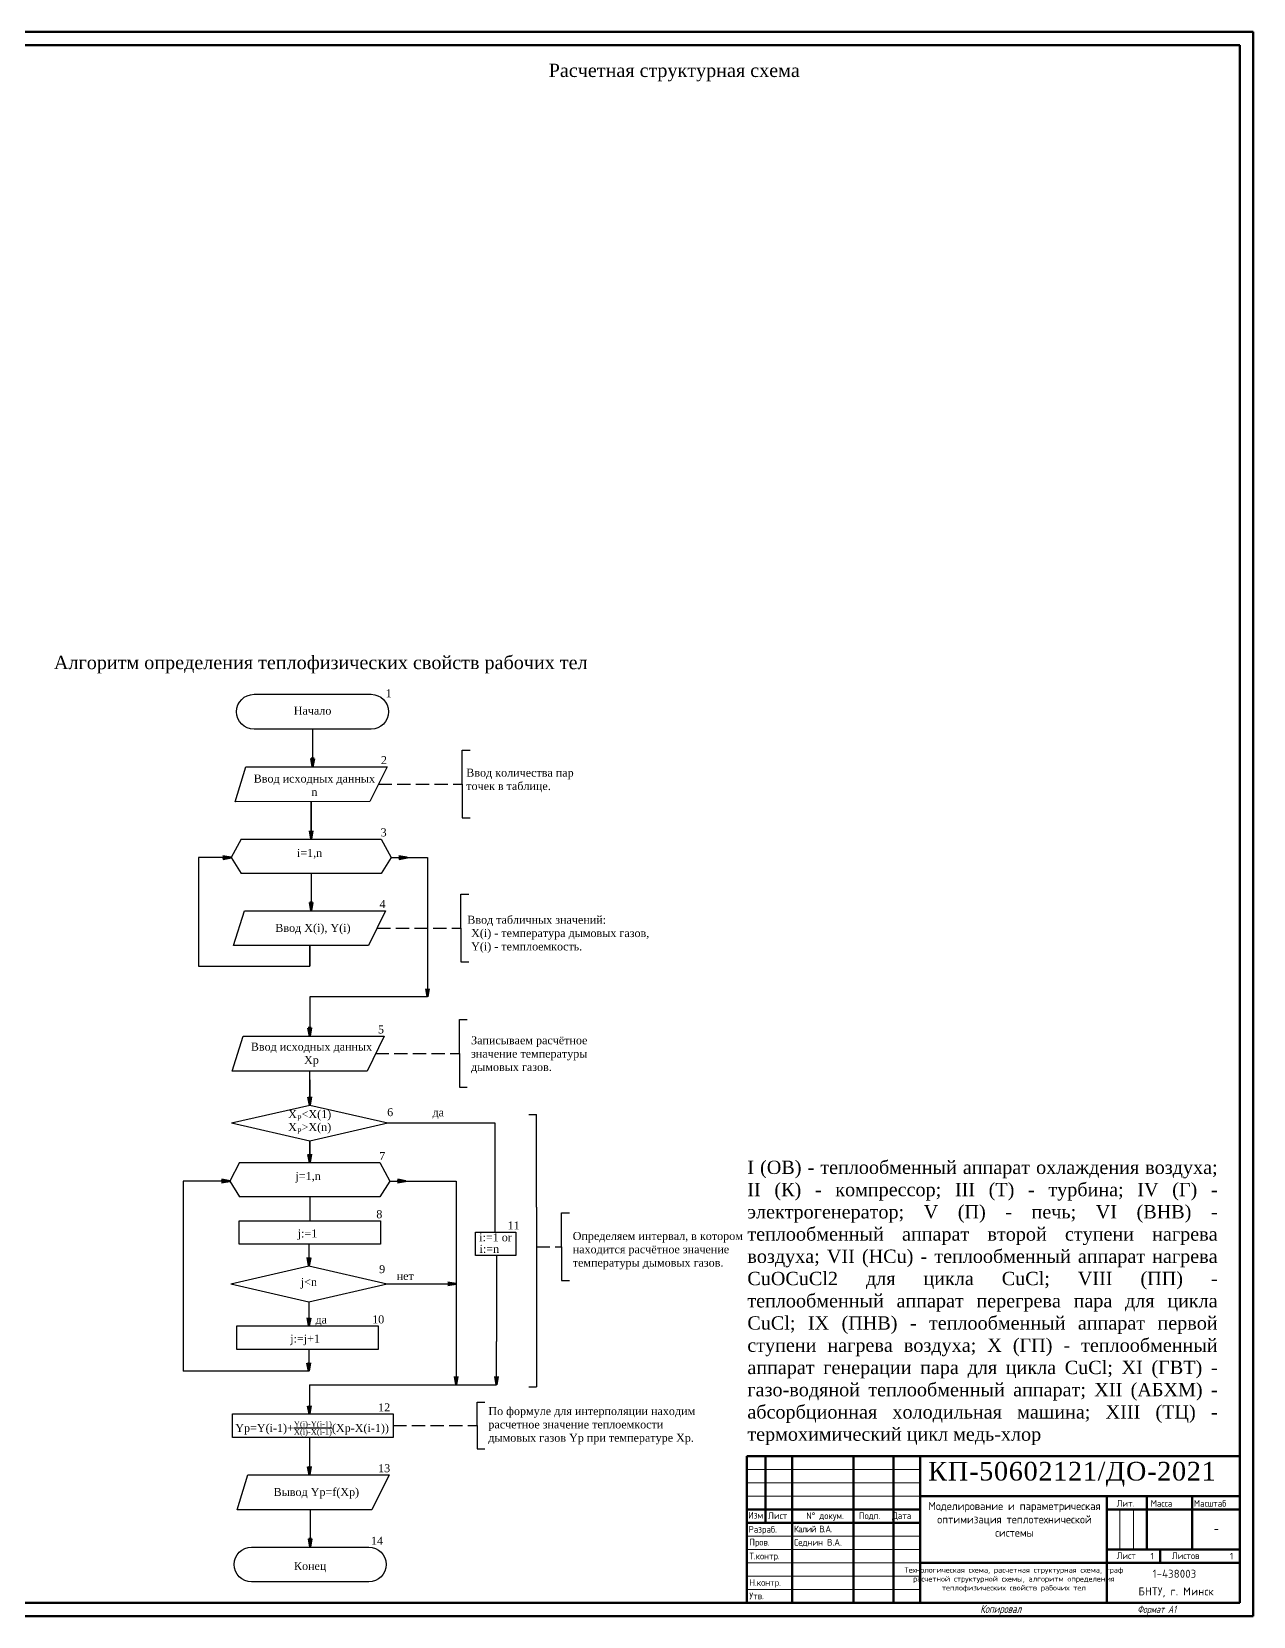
# Model space of a CAD drawing. Extents: x 1596 to 4332, y -1814 to 594.
# Drawn here: x 2606 to 3064, y -1303 to -709 of the extents above; entities that cross this region are included whole.
import ezdxf

# ---------------------------------------------------------------- set-up
doc = ezdxf.new("R2010")
doc.units = 0
doc.header["$MEASUREMENT"] = 0
doc.linetypes.add('DASHED', pattern=[7, 5, -2, 0])
for name, color, linetype, lineweight in [('block', 7, 'Continuous', 50), ('линии', 7, 'Continuous', 30), ('Основная', 7, 'Continuous', 50), ('основной', 7, 'Continuous', 50), ('Позиции', 7, 'Continuous', 25), ('тонкая', 7, 'Continuous', 15)]:
    doc.layers.add(name, color=color, linetype=linetype, lineweight=lineweight)
doc.layers.add('текст', color=250, linetype='Continuous')
doc.styles.add('ГОСТ 2.304', font='isocpeur.ttf', dxfattribs={"height": 5})
doc.styles.add('МОЙСКИЙ', font='timesi.ttf')
doc.styles.add('Размер', font='GOST_Common.ttf')
doc.styles.add('стиль1', font='romans.shx', dxfattribs={"width": 0.75, "oblique": 15, "height": 3.5})

msp = doc.modelspace()

# ---------------------------------------------------------------- hatches: boundary and pattern name
at = {"layer": 'block'}
h = msp.add_hatch(color=7, dxfattribs=at)
h.dxf.hatch_style = 1
h.paths.add_polyline_path([(2710.55, -981.83), (2711.09, -981.83), (2711.64, -981.83), (2711.09, -984.93)])
h = msp.add_hatch(color=7, dxfattribs=at)
h.dxf.hatch_style = 1
h.paths.add_polyline_path([(2710, -1008.9), (2710.55, -1008.9), (2711.1, -1008.9), (2710.55, -1012)])
h = msp.add_hatch(color=7, dxfattribs=at)
h.dxf.hatch_style = 1
h.paths.add_polyline_path([(2710, -1008.9), (2710.55, -1008.9), (2711.1, -1008.9), (2710.55, -1012)])
h = msp.add_hatch(color=7, dxfattribs=at)
h.dxf.hatch_style = 1
h.paths.add_polyline_path([(2677.44, -1018.42), (2677.44, -1018.97), (2677.44, -1019.51), (2680.54, -1018.97)])
h = msp.add_hatch(color=7, dxfattribs=at)
h.dxf.hatch_style = 1
h.paths.add_polyline_path([(2743.44, -1018.42), (2743.44, -1018.97), (2743.44, -1019.51), (2746.55, -1018.97)])
h = msp.add_hatch(color=7, dxfattribs=at)
h.dxf.hatch_style = 1
h.paths.add_polyline_path([(2710, -1035.79), (2710.55, -1035.79), (2711.1, -1035.79), (2710.55, -1038.89)])
h = msp.add_hatch(color=7, dxfattribs=at)
h.dxf.hatch_style = 1
h.paths.add_polyline_path([(2753.63, -1068.11), (2754.18, -1068.11), (2754.73, -1068.11), (2754.18, -1071.22)])
h = msp.add_hatch(color=7, dxfattribs=at)
h.dxf.hatch_style = 1
h.paths.add_polyline_path([(2753.63, -1068.11), (2754.18, -1068.11), (2754.73, -1068.11), (2754.18, -1071.22)])
h = msp.add_hatch(color=7, dxfattribs=at)
h.dxf.hatch_style = 1
h.paths.add_polyline_path([(2709.46, -1082.8), (2710.01, -1082.8), (2710.56, -1082.8), (2710.01, -1085.9)])
h = msp.add_hatch(color=7, dxfattribs=at)
h.dxf.hatch_style = 1
h.paths.add_polyline_path([(2709.46, -1108.63), (2710.01, -1108.63), (2710.56, -1108.63), (2710.01, -1111.73)])
h = msp.add_hatch(color=7, dxfattribs=at)
h.dxf.hatch_style = 1
h.paths.add_polyline_path([(2709.46, -1130.16), (2710.01, -1130.16), (2710.56, -1130.16), (2710.01, -1133.26)])
h = msp.add_hatch(color=7, dxfattribs=at)
h.dxf.hatch_style = 1
h.paths.add_polyline_path([(2709.46, -1130.16), (2710.01, -1130.16), (2710.56, -1130.16), (2710.01, -1133.26)])
h = msp.add_hatch(color=7, dxfattribs=at)
h.dxf.hatch_style = 1
h.paths.add_polyline_path([(2709.46, -1130.16), (2710.01, -1130.16), (2710.56, -1130.16), (2710.01, -1133.26)])
h = msp.add_hatch(color=7, dxfattribs=at)
h.dxf.hatch_style = 1
h.paths.add_polyline_path([(2709.46, -1130.16), (2710.01, -1130.16), (2710.56, -1130.16), (2710.01, -1133.26)])
h = msp.add_hatch(color=7, dxfattribs=at)
h.dxf.hatch_style = 1
h.paths.add_polyline_path([(2676.9, -1139.68), (2676.9, -1140.23), (2676.9, -1140.77), (2680, -1140.23)])
h = msp.add_hatch(color=7, dxfattribs=at)
h.dxf.hatch_style = 1
h.paths.add_polyline_path([(2742.9, -1139.68), (2742.9, -1140.23), (2742.9, -1140.77), (2746, -1140.23)])
h = msp.add_hatch(color=7, dxfattribs=at)
h.dxf.hatch_style = 1
h.paths.add_polyline_path([(2709.16, -1168.92), (2709.71, -1168.92), (2710.26, -1168.92), (2709.71, -1172.02)])
h = msp.add_hatch(color=7, dxfattribs=at)
h.dxf.hatch_style = 1
h.paths.add_polyline_path([(2709.16, -1168.92), (2709.71, -1168.92), (2710.26, -1168.92), (2709.71, -1172.02)])
h = msp.add_hatch(color=7, dxfattribs=at)
h.dxf.hatch_style = 1
h.paths.add_polyline_path([(2761.83, -1178.19), (2761.83, -1178.74), (2761.83, -1179.29), (2764.93, -1178.74)])
h = msp.add_hatch(color=7, dxfattribs=at)
h.dxf.hatch_style = 1
h.paths.add_polyline_path([(2709.16, -1191.44), (2709.71, -1191.44), (2710.26, -1191.44), (2709.71, -1194.55)])
h = msp.add_hatch(color=7, dxfattribs=at)
h.dxf.hatch_style = 1
h.paths.add_polyline_path([(2709.16, -1191.44), (2709.71, -1191.44), (2710.26, -1191.44), (2709.71, -1194.55)])
h = msp.add_hatch(color=7, dxfattribs=at)
h.dxf.hatch_style = 1
h.paths.add_polyline_path([(2709.07, -1208.34), (2709.62, -1208.34), (2710.17, -1208.34), (2709.62, -1211.45)])
h = msp.add_hatch(color=7, dxfattribs=at)
h.dxf.hatch_style = 1
h.paths.add_polyline_path([(2709.07, -1208.34), (2709.62, -1208.34), (2710.17, -1208.34), (2709.62, -1211.45)])
h = msp.add_hatch(color=7, dxfattribs=at)
h.dxf.hatch_style = 1
h.paths.add_polyline_path([(2764.39, -1213.54), (2764.93, -1213.54), (2765.48, -1213.54), (2764.93, -1216.65)])
h = msp.add_hatch(color=7, dxfattribs=at)
h.dxf.hatch_style = 1
h.paths.add_polyline_path([(2764.39, -1213.54), (2764.93, -1213.54), (2765.48, -1213.54), (2764.93, -1216.65)])
h = msp.add_hatch(color=7, dxfattribs=at)
h.dxf.hatch_style = 1
h.paths.add_polyline_path([(2779.53, -1213.54), (2780.08, -1213.54), (2780.62, -1213.54), (2780.08, -1216.65)])
h = msp.add_hatch(color=7, dxfattribs=at)
h.dxf.hatch_style = 1
h.paths.add_polyline_path([(2779.53, -1213.54), (2780.08, -1213.54), (2780.62, -1213.54), (2780.08, -1216.65)])
h = msp.add_hatch(color=7, dxfattribs=at)
h.dxf.hatch_style = 1
h.paths.add_polyline_path([(2709.33, -1224.44), (2709.87, -1224.44), (2710.42, -1224.44), (2709.87, -1227.54)])
h = msp.add_hatch(color=7, dxfattribs=at)
h.dxf.hatch_style = 1
h.paths.add_polyline_path([(2709.33, -1224.44), (2709.87, -1224.44), (2710.42, -1224.44), (2709.87, -1227.54)])
h = msp.add_hatch(color=7, dxfattribs=at)
h.dxf.hatch_style = 1
h.paths.add_polyline_path([(2709.33, -1247.24), (2709.87, -1247.24), (2710.42, -1247.24), (2709.87, -1250.35)])
h = msp.add_hatch(color=7, dxfattribs=at)
h.dxf.hatch_style = 1
h.paths.add_polyline_path([(2709.33, -1247.24), (2709.87, -1247.24), (2710.42, -1247.24), (2709.87, -1250.35)])
h = msp.add_hatch(color=7, dxfattribs=at)
h.dxf.hatch_style = 1
h.paths.add_polyline_path([(2709.64, -1274.31), (2710.19, -1274.31), (2710.74, -1274.31), (2710.19, -1277.42)])

# ---------------------------------------------------------------- linework, layer by layer
for p, q in [((2711.09, -970.93), (2711.09, -984.93)), ((2767.22, -991.43), (2767.22, -978.75)), ((2767.22, -978.75), (2770.18, -978.75)), ((2767.22, -991.43), (2767.22, -1004.1)), ((2710.55, -998), (2710.55, -1009.6)), ((2710.55, -1012), (2710.55, -998)), ((2710.55, -998), (2710.55, -1009.6)), ((2767.22, -1004.1), (2770.18, -1004.1)), ((2680.54, -1018.97), (2668.32, -1018.97)), ((2668.32, -1018.97), (2668.32, -1059.73)), ((2676.47, -1018.97), (2676.47, -1018.97)), ((2740.56, -1018.97), (2754.18, -1018.97)), ((2754.18, -1018.97), (2754.18, -1071.22)), ((2710.55, -1024.89), (2710.55, -1039.06)), ((2710.55, -1024.89), (2710.55, -1038.89)), ((2766.68, -1045.39), (2766.68, -1032.71)), ((2766.68, -1032.71), (2769.64, -1032.71)), ((2766.68, -1045.39), (2766.68, -1058.06)), ((2710.01, -1051.96), (2710.01, -1059.73)), ((2710.01, -1059.73), (2710.01, -1051.96)), ((2710.01, -1051.96), (2710.01, -1059.73)), ((2668.32, -1059.73), (2710.01, -1059.73)), ((2766.68, -1058.06), (2769.64, -1058.06)), ((2754.18, -1071.22), (2710.01, -1071.22)), ((2710.01, -1071.22), (2710.01, -1085.9)), ((2766.14, -1092.4), (2766.14, -1079.72)), ((2766.14, -1079.72), (2769.1, -1079.72)), ((2766.14, -1092.4), (2766.14, -1105.08)), ((2710.01, -1102.33), (2710.01, -1098.97)), ((2710.01, -1102.33), (2710.01, -1111.73)), ((2710.01, -1111.73), (2710.01, -1102.33)), ((2766.14, -1105.08), (2769.1, -1105.08)), ((2792.14, -1115.3), (2795.1, -1115.3)), ((2795.1, -1150.01), (2795.1, -1115.3)), ((2739.32, -1118.45), (2779.46, -1118.45)), ((2779.46, -1118.45), (2779.46, -1159.35)), ((2710.01, -1125.17), (2710.01, -1133.26)), ((2710.01, -1125.17), (2710.01, -1130.86)), ((2710.01, -1133.26), (2710.01, -1125.17)), ((2710.01, -1125.17), (2710.01, -1130.86)), ((2680, -1140.23), (2662.59, -1140.23)), ((2662.59, -1140.23), (2662.59, -1211.45)), ((2680, -1140.23), (2667.78, -1140.23)), ((2667.78, -1140.23), (2667.78, -1140.23)), ((2680, -1140.23), (2673.44, -1140.23)), ((2740.02, -1140.23), (2753.64, -1140.23)), ((2753.64, -1140.23), (2764.93, -1140.23)), ((2764.93, -1140.23), (2764.93, -1200.38)), ((2710.01, -1146.03), (2710.01, -1155.12)), ((2710.01, -1146.15), (2710.01, -1155.12)), ((2710.01, -1146.15), (2710.01, -1155.12)), ((2795.1, -1150.01), (2795.1, -1217.31)), ((2804.48, -1164.85), (2804.48, -1152.17)), ((2804.48, -1152.17), (2807.44, -1152.17)), ((2709.71, -1163.94), (2709.71, -1172.02)), ((2780.08, -1168.16), (2780.08, -1200.38)), ((2804.48, -1164.85), (2804.48, -1177.53)), ((2739.02, -1178.74), (2764.93, -1178.74)), ((2804.48, -1177.53), (2807.44, -1177.53)), ((2709.71, -1185.46), (2709.71, -1194.55)), ((2709.62, -1203.36), (2709.62, -1211.45)), ((2764.93, -1200.38), (2764.93, -1216.65)), ((2780.08, -1216.65), (2780.08, -1200.38)), ((2709.62, -1211.45), (2662.59, -1211.45)), ((2709.87, -1216.65), (2709.87, -1227.54)), ((2709.87, -1216.65), (2780.08, -1216.65)), ((2792.14, -1217.31), (2795.1, -1217.31)), ((2772.76, -1231.86), (2772.76, -1223.08)), ((2772.76, -1223.08), (2775.71, -1223.08)), ((2772.76, -1231.86), (2772.76, -1240.64)), ((2709.87, -1236.35), (2709.87, -1250.35)), ((2772.76, -1240.64), (2775.71, -1240.64)), ((2710.19, -1263.42), (2710.19, -1277.42))]:
    msp.add_line(p, q)
at = {"linetype": 'DASHED'}
for p, q in [((2735.81, -991.43), (2767.22, -991.43)), ((2735.27, -1045.39), (2766.68, -1045.39)), ((2734.73, -1092.4), (2766.14, -1092.4)), ((2795.1, -1164.85), (2804.48, -1164.85)), ((2741.35, -1231.86), (2772.76, -1231.86))]:
    msp.add_line(p, q, dxfattribs=at)
at = {"layer": 'block', "color": 7}
for p, q in [((2711.09, -984.93), (2710.55, -981.83)), ((2710.55, -981.83), (2711.09, -981.83)), ((2711.09, -984.93), (2711.64, -981.83)), ((2711.64, -981.83), (2711.09, -981.83)), ((2710.55, -1012), (2710, -1008.9)), ((2710.55, -1012), (2710, -1008.9)), ((2710.55, -1012), (2711.1, -1008.9)), ((2710.55, -1012), (2711.1, -1008.9)), ((2680.54, -1018.97), (2677.44, -1018.42)), ((2680.54, -1018.97), (2677.44, -1019.51)), ((2746.55, -1018.97), (2743.44, -1018.42)), ((2746.55, -1018.97), (2743.44, -1019.51)), ((2710.55, -1038.89), (2710, -1035.79)), ((2710, -1035.79), (2710.55, -1035.79)), ((2710.55, -1038.89), (2711.1, -1035.79)), ((2711.1, -1035.79), (2710.55, -1035.79)), ((2754.18, -1071.22), (2753.63, -1068.11)), ((2754.18, -1071.22), (2753.63, -1068.11)), ((2754.18, -1071.22), (2754.73, -1068.11)), ((2754.18, -1071.22), (2754.73, -1068.11)), ((2710.01, -1085.9), (2709.46, -1082.8)), ((2709.46, -1082.8), (2710.01, -1082.8)), ((2710.01, -1085.9), (2710.56, -1082.8)), ((2710.56, -1082.8), (2710.01, -1082.8)), ((2710.01, -1111.73), (2709.46, -1108.63)), ((2710.01, -1111.73), (2710.56, -1108.63)), ((2710.01, -1133.26), (2709.46, -1130.16)), ((2710.01, -1133.26), (2709.46, -1130.16)), ((2710.01, -1133.26), (2709.46, -1130.16)), ((2710.01, -1133.26), (2709.46, -1130.16)), ((2710.01, -1133.26), (2710.56, -1130.16)), ((2710.01, -1133.26), (2710.56, -1130.16)), ((2710.01, -1133.26), (2710.56, -1130.16)), ((2710.01, -1133.26), (2710.56, -1130.16)), ((2680, -1140.23), (2676.9, -1139.68)), ((2680, -1140.23), (2676.9, -1140.77)), ((2746, -1140.23), (2742.9, -1139.68)), ((2746, -1140.23), (2742.9, -1140.77)), ((2709.71, -1172.02), (2709.16, -1168.92)), ((2709.71, -1172.02), (2709.16, -1168.92)), ((2709.71, -1172.02), (2710.26, -1168.92)), ((2709.71, -1172.02), (2710.26, -1168.92)), ((2764.93, -1178.74), (2761.83, -1178.19)), ((2764.93, -1178.74), (2761.83, -1179.29)), ((2709.71, -1194.55), (2709.16, -1191.44)), ((2709.71, -1194.55), (2709.16, -1191.44)), ((2709.71, -1194.55), (2710.26, -1191.44)), ((2709.71, -1194.55), (2710.26, -1191.44)), ((2709.62, -1211.45), (2709.07, -1208.34)), ((2709.62, -1211.45), (2709.07, -1208.34)), ((2709.62, -1211.45), (2710.17, -1208.34)), ((2709.62, -1211.45), (2710.17, -1208.34)), ((2764.93, -1216.65), (2764.39, -1213.54)), ((2764.93, -1216.65), (2764.39, -1213.54)), ((2764.93, -1216.65), (2765.48, -1213.54)), ((2764.93, -1216.65), (2765.48, -1213.54)), ((2780.08, -1216.65), (2779.53, -1213.54)), ((2780.08, -1216.65), (2779.53, -1213.54)), ((2780.08, -1216.65), (2780.62, -1213.54)), ((2780.08, -1216.65), (2780.62, -1213.54)), ((2709.87, -1227.54), (2709.33, -1224.44)), ((2709.87, -1227.54), (2709.33, -1224.44)), ((2709.87, -1227.54), (2710.42, -1224.44)), ((2709.87, -1227.54), (2710.42, -1224.44)), ((2709.87, -1250.35), (2709.33, -1247.24)), ((2709.87, -1250.35), (2709.33, -1247.24)), ((2709.87, -1250.35), (2710.42, -1247.24)), ((2709.87, -1250.35), (2710.42, -1247.24)), ((2710.19, -1277.42), (2709.64, -1274.31)), ((2709.64, -1274.31), (2710.19, -1274.31)), ((2710.19, -1277.42), (2710.74, -1274.31)), ((2710.74, -1274.31), (2710.19, -1274.31))]:
    msp.add_line(p, q, dxfattribs=at)
at = {"layer": 'линии'}
for p, q in [((2684.25, -1012), (2680.54, -1018.97)), ((2684.25, -1012), (2710.55, -1012)), ((2710.55, -1012), (2736.85, -1012)), ((2736.85, -1012), (2740.56, -1018.97)), ((2680.54, -1018.97), (2684.25, -1024.89)), ((2740.56, -1018.97), (2736.85, -1024.89)), ((2736.85, -1024.89), (2684.25, -1024.89)), ((2680.7, -1118.45), (2710.01, -1111.73)), ((2710.01, -1111.73), (2739.32, -1118.45)), ((2680.7, -1118.45), (2710.01, -1125.17)), ((2710.01, -1125.17), (2739.32, -1118.45)), ((2683.71, -1133.26), (2680, -1140.23)), ((2683.71, -1133.26), (2710.01, -1133.26)), ((2710.01, -1133.26), (2736.31, -1133.26)), ((2736.31, -1133.26), (2740.02, -1140.23)), ((2680, -1140.23), (2683.71, -1146.15)), ((2740.02, -1140.23), (2736.31, -1146.15)), ((2736.31, -1146.15), (2683.71, -1146.15)), ((2680.4, -1178.74), (2709.71, -1172.02)), ((2709.71, -1172.02), (2739.02, -1178.74)), ((2680.4, -1178.74), (2709.71, -1185.46)), ((2709.71, -1185.46), (2739.02, -1178.74))]:
    msp.add_line(p, q, dxfattribs=at)
for points in [[(2689.13, -957.77), (2733.06, -957.77, -1), (2733.06, -970.83), (2689.13, -970.83, -1)], [(2688.23, -1277.42), (2732.15, -1277.42, -1), (2732.15, -1290.48), (2688.23, -1290.48, -1)]]:
    msp.add_lwpolyline(points, format="xyb", close=True, dxfattribs=at)
for points in [[(2686.1, -984.93), (2739, -984.93), (2732.59, -997.99), (2682.01, -998.01)], [(2685.56, -1038.89), (2738.46, -1038.89), (2732.05, -1051.95), (2681.47, -1051.97)], [(2685.02, -1085.9), (2737.92, -1085.9), (2731.5, -1098.97), (2680.93, -1098.98)], [(2683.58, -1155.12), (2736.61, -1155.12), (2736.61, -1163.94), (2683.58, -1163.94)], [(2772.13, -1159.35), (2787.29, -1159.35), (2787.29, -1168.16), (2772.13, -1168.16)], [(2682.67, -1194.55), (2735.7, -1194.55), (2735.7, -1203.36), (2682.67, -1203.36)], [(2681.1, -1227.54), (2741.35, -1227.54), (2741.35, -1236.35), (2681.1, -1236.35)], [(2686.85, -1250.35), (2739.75, -1250.35), (2733.34, -1263.41), (2682.77, -1263.42)]]:
    msp.add_lwpolyline(points, close=True, dxfattribs=at)
at = {"layer": 'Основная', "color": 7}
for p, q in [((2222.92, -709.38), (3063.92, -709.38)), ((3063.92, -709.38), (3063.92, -1303.38)), ((3058.92, -714.38), (2242.92, -714.38)), ((3058.92, -1298.38), (3058.92, -714.38)), ((3058.92, -1243.38), (2873.92, -1243.38)), ((2873.92, -1243.38), (2873.92, -1298.38)), ((2880.92, -1268.38), (2880.92, -1243.38)), ((2890.92, -1243.38), (2890.92, -1298.38)), ((2913.92, -1298.38), (2913.92, -1243.38)), ((2928.92, -1243.38), (2928.92, -1298.38)), ((2938.92, -1243.38), (2938.92, -1298.38)), ((3008.92, -1258.38), (3008.92, -1298.38)), ((3023.92, -1258.38), (3023.92, -1278.38)), ((3040.92, -1258.38), (3040.92, -1278.38)), ((2938.92, -1263.38), (2873.92, -1263.38)), ((3008.92, -1263.38), (3058.92, -1263.38)), ((2938.92, -1268.38), (2873.92, -1268.38)), ((3058.92, -1278.38), (3008.92, -1278.38)), ((3028.92, -1278.38), (3028.92, -1283.38)), ((3058.92, -1283.38), (2938.92, -1283.38)), ((3058.92, -1298.38), (2230.92, -1298.38)), ((3008.92, -1298.38), (3008.92, -1298.38)), ((3063.92, -1303.38), (2222.92, -1303.38))]:
    msp.add_line(p, q, dxfattribs=at)
at = {"layer": 'основной', "color": 7}
msp.add_line((2938.92, -1258.38), (3058.92, -1258.38), dxfattribs=at)
at = {"layer": 'тонкая', "color": 7}
for p, q in [((2938.92, -1248.38), (2873.92, -1248.38)), ((2938.92, -1253.38), (2873.92, -1253.38)), ((3013.91, -1263.59), (3013.91, -1278.38)), ((3018.99, -1263.59), (3018.99, -1278.38)), ((2873.92, -1273.38), (2938.92, -1273.38)), ((2938.92, -1278.38), (2873.92, -1278.38)), ((2938.92, -1283.38), (2873.92, -1283.38))]:
    msp.add_line(p, q, dxfattribs=at)
at = {"layer": 'тонкая', "color": 0}
msp.add_line((2938.92, -1258.38), (2873.92, -1258.38), dxfattribs=at)
at = {"layer": 'тонкая', "color": 7}
for points in [[(2873.92, -1288.38), (2938.92, -1288.38)], [(2873.92, -1293.38), (2938.92, -1293.38)]]:
    msp.add_lwpolyline(points, dxfattribs=at)

# ---------------------------------------------------------------- texts
at = {"color": 7, "char_height": 5, "attachment_point": 1, "style": 'МОЙСКИЙ'}
for s, insert, width in [('{\\fTimes New Roman|b0|i0|c204|p18;Расчетная структурная схема}', (2799.64, -721.36), 94.1277), ('\\pxt28;{\\fTimes New Roman|b0|i0|c204|p18;Алгоритм определения теплофизических свойств рабочих тел}', (2614.07, -943.33), 322.579), ('\\pxqj;{\\fTimes New Roman|b0|i0|c0|p18;\\C256;I\\fTimes New Roman|b0|i0|c204|p18; (ОВ)\\fTimes New Roman Cyr|b0|i0|c204|p18; - теплообменный аппарат охлаждения воздуха; \\fTimes New Roman|b0|i0|c0|p18;II\\fTimes New Roman|b0|i0|c204|p18; (К)\\fTimes New Roman Cyr|b0|i0|c204|p18; - компрессор;\\fTimes New Roman|b0|i0|c204|p18; \\fTimes New Roman|b0|i0|c0|p18;III\\fTimes New Roman|b0|i0|c204|p18; (Т)\\fTimes New Roman Cyr|b0|i0|c204|p18; - турбина; \\fTimes New Roman|b0|i0|c0|p18;IV\\fTimes New Roman|b0|i0|c204|p18; (Г)\\fTimes New Roman Cyr|b0|i0|c204|p18; - электрогенератор; \\fTimes New Roman|b0|i0|c0|p18;V\\fTimes New Roman|b0|i0|c204|p18; (П)\\fTimes New Roman Cyr|b0|i0|c204|p18; - печь; \\fTimes New Roman|b0|i0|c0|p18;VI\\fTimes New Roman|b0|i0|c204|p18; (ВНВ)\\fTimes New Roman Cyr|b0|i0|c204|p18; - теплообменный аппарат второй ступени нагрева воздуха; \\fTimes New Roman|b0|i0|c0|p18;VII\\fTimes New Roman|b0|i0|c204|p18; (Н\\fTimes New Roman|b0|i0|c0|p18;Cu)\\fTimes New Roman Cyr|b0|i0|c204|p18; - теплообменный аппарат нагрева \\fTimes New Roman|b0|i0|c0|p18;CuOCuCl\\fTimes New Roman Cyr|b0|i0|c204|p18;2 для цикла \\fTimes New Roman|b0|i0|c0|p18;CuCl; VIII\\fTimes New Roman|b0|i0|c204|p18; (ПП)\\fTimes New Roman Cyr|b0|i0|c204|p18; - теплообменный аппарат перегрева пара для цикла \\fTimes New Roman|b0|i0|c0|p18;CuCl; IX\\fTimes New Roman|b0|i0|c204|p18; (ПНВ)\\fTimes New Roman Cyr|b0|i0|c204|p18; - теплообменный аппарат первой ступени нагрева воздуха; \\fTimes New Roman|b0|i0|c0|p18;X\\fTimes New Roman|b0|i0|c204|p18; (ГП)\\fTimes New Roman Cyr|b0|i0|c204|p18; - теплообменный аппарат генерации пара для цикла \\fTimes New Roman|b0|i0|c0|p18;CuCl; XI\\fTimes New Roman|b0|i0|c204|p18; (ГВТ)\\fTimes New Roman Cyr|b0|i0|c204|p18; - газо-водяной теплообменный аппарат; \\fTimes New Roman|b0|i0|c0|p18;XII\\fTimes New Roman|b0|i0|c204|p18; (АБХМ)\\fTimes New Roman Cyr|b0|i0|c204|p18; - абсорбционная холодильная машина; \\fTimes New Roman|b0|i0|c0|p18;XIII\\fTimes New Roman|b0|i0|c204|p18; (ТЦ)\\fTimes New Roman Cyr|b0|i0|c204|p18; - термохимический цикл медь-хлор}', (2874.15, -1132.57), 175.8529)]:
    msp.add_mtext(s, dxfattribs=dict(at, insert=insert, width=width))
at = {"color": 7, "attachment_point": 1, "style": 'Размер'}
for s, width, heights, insert, char_height in [('{\\T0.75;Калий В.А.}', 45.3258, [0], (2891.66, -1269.4), 2.5), ('Седнин В.А.', 45.3258, [0], (2891.66, -1274.4), 2.5), ('\\pxqc;{\\fGOST Common|b0|i0|c204|p34;Технологическая схема}, {\\fGOST Common|b0|i0|c204|p34;расчетная структурная схема}, {\\fGOST Common|b0|i0|c204|p34;граф расчетной структурной схемы}, {\\fGOST Common|b0|i0|c204|p34;алгоритм определения теплофизических свойств рабочих тел}', 70.8397, [15], (2938.69, -1285.01), 2)]:
    msp.add_mtext_dynamic_manual_height_columns(s, width=width, gutter_width=50, heights=heights, dxfattribs=dict(at, insert=insert, char_height=char_height))
at = {"attachment_point": 1, "style": 'Размер'}
for s, insert, char_height in [('-', (3049.08, -1269.01), 3), ('1', (3025.38, -1279.59), 2.5), ('{\\fGOST Common|b0|i0|c204|p34;1}', (3055.14, -1279.59), 2.5)]:
    msp.add_mtext_dynamic_manual_height_columns(s, width=45.3258, gutter_width=50, heights=[0], dxfattribs=dict(at, insert=insert, char_height=char_height))
at = {"layer": 'Позиции', "char_height": 3, "attachment_point": 5, "style": 'ГОСТ 2.304'}
for s, width, insert in [('{\\fTimes New Roman|b0|i0|c204|p18;1}', 20.9174, (2739.59, -957.37)), ('{\\fTimes New Roman|b0|i0|c204|p18;Начало}', 20.9174, (2711.09, -963.9)), ('{\\fTimes New Roman|b0|i0|c204|p18;2}', 20.9174, (2737.84, -982.43)), ('\\pxql;{\\fTimes New Roman|b0|i0|c204|p18;Ввод количества пар точек в таблице.}', 51.0624, (2794.26, -990.08)), ('{\\fTimes New Roman|b0|i0|c204|p18;Ввод исходных данных \\Pn}', 51.0624, (2711.76, -991.84)), ('{\\fTimes New Roman|b0|i0|c204|p18;3}', 20.9174, (2737.75, -1009.55)), ('\\A1;{\\fTimes New Roman|b0|i0|c204|p18;i=1,n}', 81.4124, (2709.97, -1017.57)), ('{\\fTimes New Roman|b0|i0|c204|p18;4}', 20.9174, (2737.3, -1036.39)), ('{\\fTimes New Roman|b0|i0|c204|p18;Ввод X(i), Y(i)}', 51.0624, (2711.22, -1045.8)), ('{\\fTimes New Roman|b0|i0|c204|p18;Ввод табличных значений: \\P\\pxql;                     X(i) - температура дымовых газов, \\P                     Y(i) - темплоемкость.}', 96.7502, (2795.14, -1047.75)), ('{\\fTimes New Roman|b0|i0|c204|p18;5}', 20.9174, (2736.75, -1083.41)), ('\\pxql;{\\fTimes New Roman|b0|i0|c204|p18;Записываем расчётное \\Pзначение температуры \\Pдымовых газов.}', 96.7502, (2818.91, -1092.9)), ('{\\fTimes New Roman|b0|i0|c204|p18;Ввод исходных данных \\PXp}', 51.0624, (2710.67, -1092.82)), ('\\A1;{\\fTimes New Roman|b0|i0|c204|p18;X\\H0.7x;\\S^ P;\\H1.42857x;<X(1)}', 81.4124, (2710.01, -1115.63)), ('{\\fTimes New Roman|b0|i0|c204|p18;6}', 20.9174, (2740.2, -1114.41)), ('\\A1;{\\fTimes New Roman|b0|i0|c204|p18;да}', 81.4124, (2758.22, -1114.93)), ('\\A1;{\\fTimes New Roman|b0|i0|c204|p18;X\\H0.7x;\\S^ P;\\H1.42857x;>X(n)}', 81.4124, (2710.01, -1120.49)), ('{\\fTimes New Roman|b0|i0|c204|p18;7}', 20.9174, (2737.21, -1130.81)), ('\\A1;{\\fTimes New Roman|b0|i0|c204|p18;j=1,n}', 81.4124, (2709.43, -1138.82)), ('{\\fTimes New Roman|b0|i0|c204|p18;8}', 20.9174, (2736.12, -1152.67)), ('{\\fTimes New Roman|b0|i0|c204|p18;11}', 20.9174, (2786.48, -1156.88)), ('{\\fTimes New Roman|b0|i0|c204|p18;j:=1}', 81.4124, (2709.2, -1160.34)), ('{\\fTimes New Roman|b0|i0|c204|p18;i:=1 or}', 81.4124, (2779.7, -1161.34)), ('{\\fTimes New Roman|b0|i0|c204|p18;i:=n}', 81.4124, (2777.38, -1165.66)), ('\\pxql;{\\fTimes New Roman|b0|i0|c204|p18;Определяем интервал, в котором \\Pнаходится расчётное значение\\Pтемпературы дымовых газов.}', 96.7502, (2857.03, -1166.3)), ('{\\fTimes New Roman|b0|i0|c204|p18;9}', 20.9174, (2737.18, -1173.27)), ('\\A1;{\\fTimes New Roman|b0|i0|c204|p18;нет}', 81.4124, (2745.83, -1175.82)), ('\\A1;{\\fTimes New Roman|b0|i0|c204|p18;j\\H1x;<n}', 81.4124, (2709.71, -1178.55)), ('\\A1;{\\fTimes New Roman|b0|i0|c204|p18;да}', 81.4124, (2714.33, -1192.59)), ('{\\fTimes New Roman|b0|i0|c204|p18;10}', 20.9174, (2735.7, -1192.1)), ('{\\fTimes New Roman|b0|i0|c204|p18;j:=j+1}', 81.4124, (2708.28, -1199.77)), ('{\\fTimes New Roman|b0|i0|c204|p18;12}', 20.9174, (2737.93, -1225.07)), ('\\pxql;{\\fTimes New Roman|b0|i0|c204|p18;По формуле для интерполяции находим\\Pрасчетное значение теплоемкости \\Pдымовых газов Yp при температуре Xp.}', 96.7502, (2825.39, -1231.94)), ('\\A1;{\\fTimes New Roman|b0|i0|c204|p18;Yр=Y(i-1)+\\H0.7x;\\SY(i)-Y(i-1)/X(i)-X(i-1);\\H1.42857x;(Xp-X(i-1))}', 81.4124, (2710.91, -1232.76)), ('{\\fTimes New Roman|b0|i0|c204|p18;13}', 20.9174, (2737.93, -1247.88)), ('{\\fTimes New Roman|b0|i0|c204|p18;Вывод Yp=f(Xp)}', 51.0624, (2712.51, -1257.26)), ('{\\fTimes New Roman|b0|i0|c204|p18;14}', 20.9174, (2735.25, -1275.08)), ('{\\fTimes New Roman|b0|i0|c204|p18;Конец}', 20.9174, (2710.19, -1284.95))]:
    msp.add_mtext_dynamic_manual_height_columns(s, width=width, gutter_width=25, heights=[0], dxfattribs=dict(at, insert=insert))
at = {"layer": 'текст', "color": 7, "style": 'Размер'}
for s, p in [('Изм', (2874.46, -1266.76)), ('Лист', (2881.94, -1266.91)), ('N%%d докум. ', (2896.22, -1266.91)), ('Подп.', (2916, -1266.91)), ('Дата', (2928.45, -1266.91)), ('Лит.', (3012.64, -1262.31)), ('Масса', (3025.43, -1262.31)), ('Масштаб', (3041.6, -1262.31)), ('Разраб.', (2874.58, -1272.02)), ('Пров.', (2874.88, -1276.85)), ('Т.контр.', (2874.88, -1282.04)), ('Лист', (3012.64, -1281.93)), ('Листов', (3033.36, -1281.93)), ('Утв.', (2874.88, -1296.98)), ('Н.контр.', (2874.88, -1291.96))]:
    msp.add_text(s, height=2.5, dxfattribs=at).set_placement(p)
at = {"layer": 'текст', "color": 7, "linetype": 'ByBlock', "lineweight": 25, "attachment_point": 1, "style": 'Размер'}
for s, insert, char_height, width in [('{\\fTimes New Roman|b0|i0|c204|p18;\\T1.05;КП\\fTimes New Roman|b0|i0|c0|p18;-\\fTimes New Roman|b0|i0|c204|p18;5\\fTimes New Roman|b0|i0|c0|p18;060\\fTimes New Roman|b0|i0|c204|p18;2121\\fTimes New Roman|b0|i0|c0|p18;/\\fTimes New Roman|b0|i0|c204|p18;ДО\\fTimes New Roman|b0|i0|c0|p18;-202\\fTimes New Roman|b0|i0|c204|p18;1}', (2941.98, -1245.48), 7, 152.6285), ('\\pxqc;{\\fGOST Common|b0|i0|c204|p34;\\C0;Моделирование и параметрическая оптимизация теплотехнической системы}', (2940.9, -1260.55), 3, 66.8979), ('{\\T1.05;1-43\\fGOST Common|b0|i0|c204|p34;80\\fGOST Common|b0|i0|c0|p34;0\\fGOST Common|b0|i0|c204|p34;3}', (3026.17, -1285.92), 3, 66.8255), ('{\\T1.05;БНТУ, г. Минск}', (3020.85, -1292.54), 3, 66.8255)]:
    msp.add_mtext(s, dxfattribs=dict(at, insert=insert, char_height=char_height, width=width))
at = {"layer": 'тонкая', "color": 7, "style": 'стиль1', "oblique": 15, "width": 0.75}
for s, height, p in [('Копировал', 3, (2961.46, -1302.13)), ('Формат А1', 2.75, (3020.38, -1302.13))]:
    msp.add_text(s, height=height, dxfattribs=at).set_placement(p)

doc.saveas('drawing.dxf')
